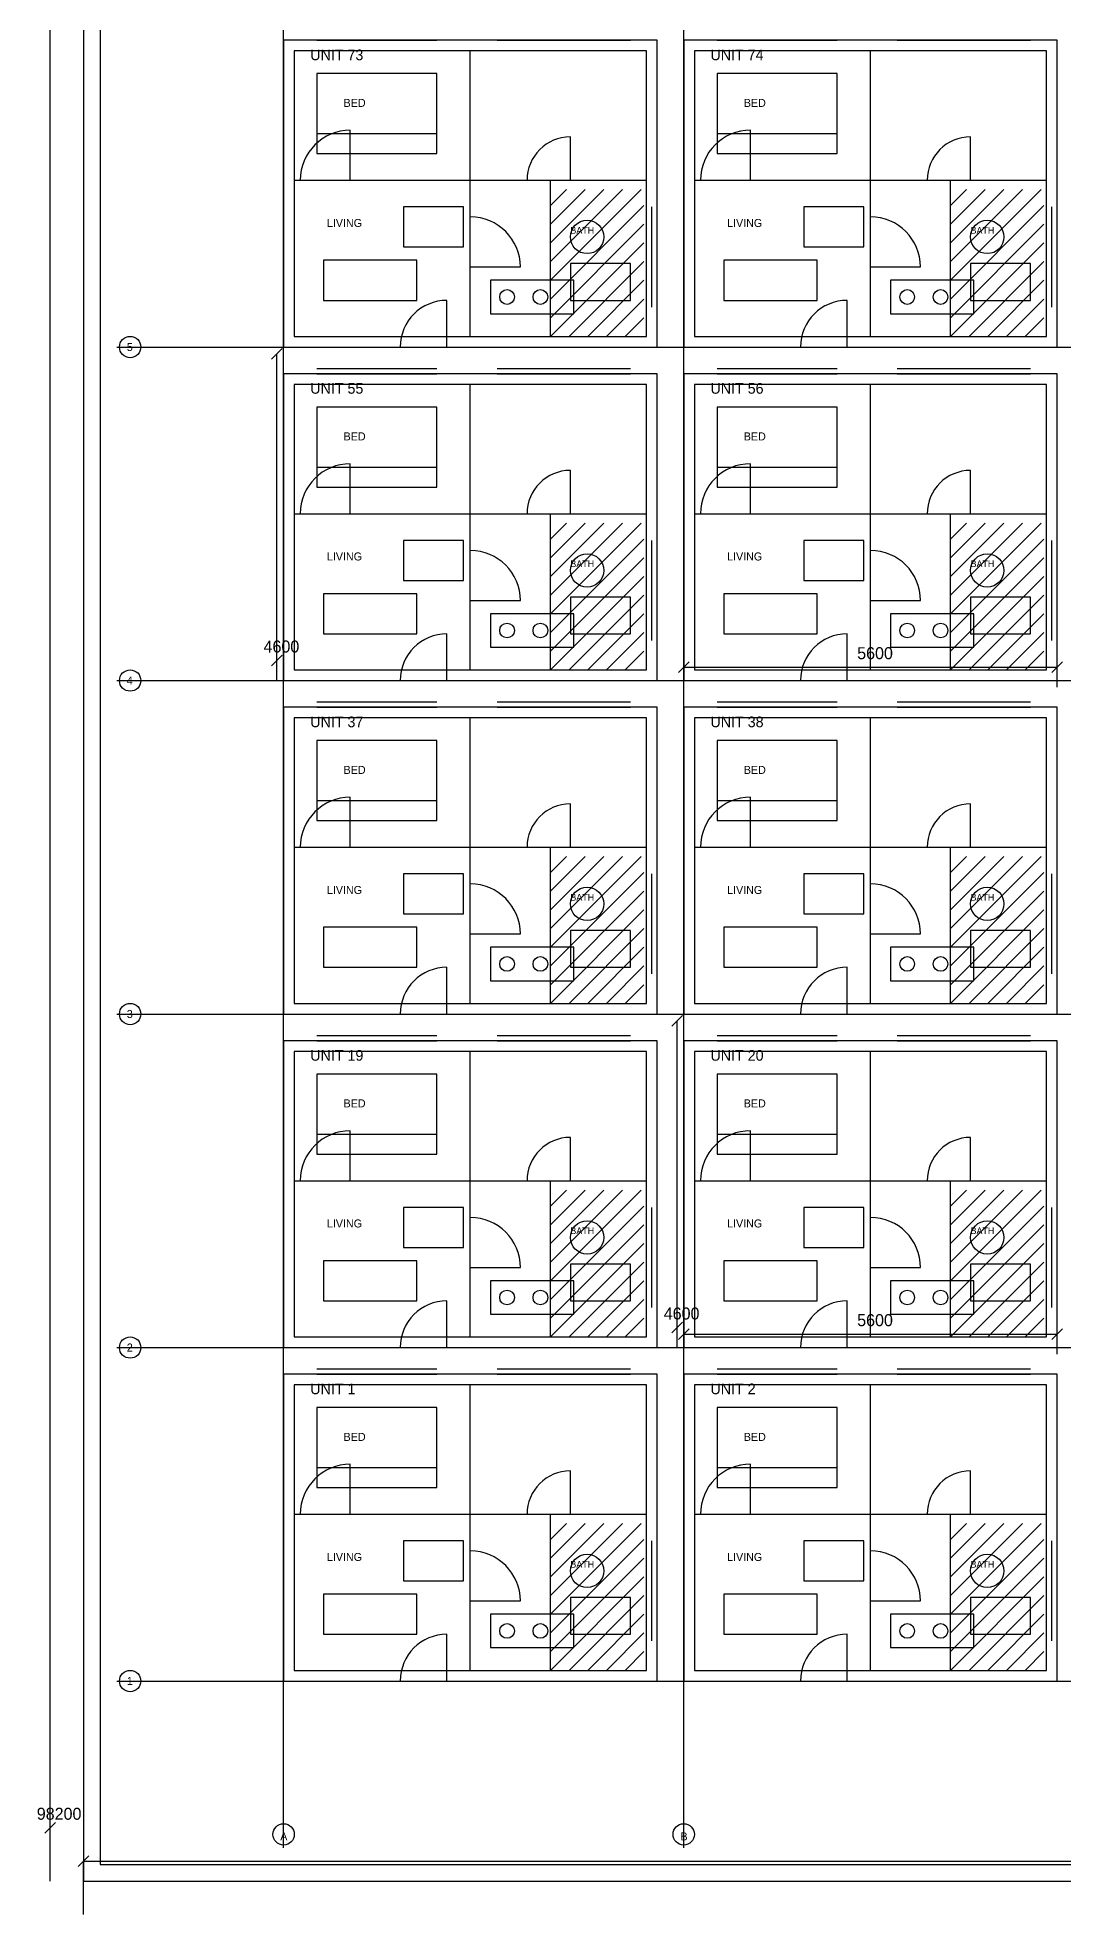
# Model space of a CAD drawing. Header units: millimetres. Extents: x -689 to 114080, y -500 to 99080.
# Drawn here: x -689 to 14693, y -500 to 27640 of the extents above; entities that cross this region are included whole.
import ezdxf

# ---------------------------------------------------------------- set-up
doc = ezdxf.new("R2010")
doc.units = ezdxf.units.MM
for name, color, linetype in [('DIMENSIONS', 3, 'CONTINUOUS'), ('DOORS', 2, 'CONTINUOUS'), ('FURNITURE', 5, 'CONTINUOUS'), ('GRID', 8, 'CONTINUOUS'), ('HATCH_SIM', 9, 'CONTINUOUS'), ('TEXT', 6, 'CONTINUOUS'), ('WALLS', 7, 'CONTINUOUS'), ('WINDOWS', 4, 'CONTINUOUS')]:
    doc.layers.add(name, color=color, linetype=linetype)

msp = doc.modelspace()

# ---------------------------------------------------------------- linework, layer by layer
at = {"layer": 'DIMENSIONS'}
for p, q in [((-500, 800), (-500, 99000)), ((2820, 22820), (2980, 22980)), ((2900, 18300), (2900, 22900)), ((2900, 22600), (2900, 22900)), ((2820, 18220), (2980, 18380)), ((2900, 18000), (2900, 18300)), ((8920, 18120), (9080, 18280)), ((9000, 18200), (14600, 18200)), ((9000, 17900), (9000, 18200)), ((14520, 18120), (14680, 18280)), ((14600, 17900), (14600, 18200)), ((8820, 12820), (8980, 12980)), ((8900, 8300), (8900, 12900)), ((8900, 12600), (8900, 12900)), ((8820, 8220), (8980, 8380)), ((8900, 8000), (8900, 8300)), ((8920, 8120), (9080, 8280)), ((9000, 8200), (14600, 8200)), ((9000, 7900), (9000, 8200)), ((14520, 8120), (14680, 8280)), ((14600, 7900), (14600, 8200)), ((-580, 720), (-420, 880)), ((-500, 0), (-500, 800)), ((-80, 220), (80, 380)), ((0, 300), (114000, 300)), ((0, -500), (0, 300))]:
    msp.add_line(p, q, dxfattribs=at)
at = {"layer": 'DOORS'}
for p, q in [((4000, 25500), (4000, 26250)), ((10000, 25500), (10000, 26250)), ((7300, 25500), (7300, 26150)), ((13300, 25500), (13300, 26150)), ((5800, 24200), (6550, 24200)), ((11800, 24200), (12550, 24200)), ((5450, 23000), (5450, 23700)), ((11450, 23000), (11450, 23700)), ((4000, 20500), (4000, 21250)), ((7300, 20500), (7300, 21150)), ((10000, 20500), (10000, 21250)), ((13300, 20500), (13300, 21150)), ((5800, 19200), (6550, 19200)), ((11800, 19200), (12550, 19200)), ((5450, 18000), (5450, 18700)), ((11450, 18000), (11450, 18700)), ((4000, 15500), (4000, 16250)), ((7300, 15500), (7300, 16150)), ((10000, 15500), (10000, 16250)), ((13300, 15500), (13300, 16150)), ((5800, 14200), (6550, 14200)), ((11800, 14200), (12550, 14200)), ((5450, 13000), (5450, 13700)), ((11450, 13000), (11450, 13700)), ((4000, 10500), (4000, 11250)), ((7300, 10500), (7300, 11150)), ((10000, 10500), (10000, 11250)), ((13300, 10500), (13300, 11150)), ((5800, 9200), (6550, 9200)), ((11800, 9200), (12550, 9200)), ((5450, 8000), (5450, 8700)), ((11450, 8000), (11450, 8700)), ((4000, 5500), (4000, 6250)), ((10000, 5500), (10000, 6250)), ((7300, 5500), (7300, 6150)), ((13300, 5500), (13300, 6150)), ((5800, 4200), (6550, 4200)), ((11800, 4200), (12550, 4200)), ((5450, 3000), (5450, 3700)), ((11450, 3000), (11450, 3700))]:
    msp.add_line(p, q, dxfattribs=at)
for centre, radius, start, end in [((4000, 25500), 750, 90, 180), ((10000, 25500), 750, 90, 180), ((7300, 25500), 650, 90, 180), ((13300, 25500), 650, 90, 180), ((5800, 24200), 750, 0, 90), ((11800, 24200), 750, 0, 90), ((5450, 23000), 700, 90, 180), ((11450, 23000), 700, 90, 180), ((4000, 20500), 750, 90, 180), ((7300, 20500), 650, 90, 180), ((10000, 20500), 750, 90, 180), ((13300, 20500), 650, 90, 180), ((5800, 19200), 750, 0, 90), ((11800, 19200), 750, 0, 90), ((5450, 18000), 700, 90, 180), ((11450, 18000), 700, 90, 180), ((4000, 15500), 750, 90, 180), ((7300, 15500), 650, 90, 180), ((10000, 15500), 750, 90, 180), ((13300, 15500), 650, 90, 180), ((5800, 14200), 750, 0, 90), ((11800, 14200), 750, 0, 90), ((5450, 13000), 700, 90, 180), ((11450, 13000), 700, 90, 180), ((4000, 10500), 750, 90, 180), ((7300, 10500), 650, 90, 180), ((10000, 10500), 750, 90, 180), ((13300, 10500), 650, 90, 180), ((5800, 9200), 750, 0, 90), ((11800, 9200), 750, 0, 90), ((5450, 8000), 700, 90, 180), ((11450, 8000), 700, 90, 180), ((4000, 5500), 750, 90, 180), ((10000, 5500), 750, 90, 180), ((7300, 5500), 650, 90, 180), ((13300, 5500), 650, 90, 180), ((5800, 4200), 750, 0, 90), ((11800, 4200), 750, 0, 90), ((5450, 3000), 700, 90, 180), ((11450, 3000), 700, 90, 180)]:
    msp.add_arc(centre, radius, start, end, dxfattribs=at)
at = {"layer": 'FURNITURE'}
for p, q in [((5300, 27100), (3500, 27100)), ((3500, 27100), (3500, 25900)), ((5300, 25900), (5300, 27100)), ((11300, 27100), (9500, 27100)), ((9500, 27100), (9500, 25900)), ((11300, 25900), (11300, 27100)), ((3500, 26200), (5300, 26200)), ((9500, 26200), (11300, 26200)), ((3500, 25900), (5300, 25900)), ((9500, 25900), (11300, 25900)), ((5700, 25100), (4800, 25100)), ((4800, 25100), (4800, 24500)), ((5700, 24500), (5700, 25100)), ((11700, 25100), (10800, 25100)), ((10800, 25100), (10800, 24500)), ((11700, 24500), (11700, 25100)), ((4800, 24500), (5700, 24500)), ((10800, 24500), (11700, 24500)), ((5000, 24300), (3600, 24300)), ((3600, 24300), (3600, 23700)), ((5000, 23700), (5000, 24300)), ((8200, 24250), (7300, 24250)), ((7300, 24250), (7300, 23700)), ((8200, 23700), (8200, 24250)), ((11000, 24300), (9600, 24300)), ((9600, 24300), (9600, 23700)), ((11000, 23700), (11000, 24300)), ((14200, 24250), (13300, 24250)), ((13300, 24250), (13300, 23700)), ((14200, 23700), (14200, 24250)), ((7350, 24000), (6100, 24000)), ((6100, 24000), (6100, 23500)), ((7350, 23500), (7350, 24000)), ((13350, 24000), (12100, 24000)), ((12100, 24000), (12100, 23500)), ((13350, 23500), (13350, 24000)), ((3600, 23700), (5000, 23700)), ((7300, 23700), (8200, 23700)), ((9600, 23700), (11000, 23700)), ((13300, 23700), (14200, 23700)), ((6100, 23500), (7350, 23500)), ((12100, 23500), (13350, 23500)), ((5300, 22100), (3500, 22100)), ((3500, 22100), (3500, 20900)), ((5300, 20900), (5300, 22100)), ((11300, 22100), (9500, 22100)), ((9500, 22100), (9500, 20900)), ((11300, 20900), (11300, 22100)), ((3500, 21200), (5300, 21200)), ((9500, 21200), (11300, 21200)), ((3500, 20900), (5300, 20900)), ((9500, 20900), (11300, 20900)), ((5700, 20100), (4800, 20100)), ((4800, 20100), (4800, 19500)), ((5700, 19500), (5700, 20100)), ((11700, 20100), (10800, 20100)), ((10800, 20100), (10800, 19500)), ((11700, 19500), (11700, 20100)), ((4800, 19500), (5700, 19500)), ((10800, 19500), (11700, 19500)), ((5000, 19300), (3600, 19300)), ((3600, 19300), (3600, 18700)), ((5000, 18700), (5000, 19300)), ((8200, 19250), (7300, 19250)), ((7300, 19250), (7300, 18700)), ((8200, 18700), (8200, 19250)), ((11000, 19300), (9600, 19300)), ((9600, 19300), (9600, 18700)), ((11000, 18700), (11000, 19300)), ((14200, 19250), (13300, 19250)), ((13300, 19250), (13300, 18700)), ((14200, 18700), (14200, 19250)), ((7350, 19000), (6100, 19000)), ((6100, 19000), (6100, 18500)), ((7350, 18500), (7350, 19000)), ((13350, 19000), (12100, 19000)), ((12100, 19000), (12100, 18500)), ((13350, 18500), (13350, 19000)), ((3600, 18700), (5000, 18700)), ((7300, 18700), (8200, 18700)), ((9600, 18700), (11000, 18700)), ((13300, 18700), (14200, 18700)), ((6100, 18500), (7350, 18500)), ((12100, 18500), (13350, 18500)), ((5300, 17100), (3500, 17100)), ((3500, 17100), (3500, 15900)), ((5300, 15900), (5300, 17100)), ((11300, 17100), (9500, 17100)), ((9500, 17100), (9500, 15900)), ((11300, 15900), (11300, 17100)), ((3500, 16200), (5300, 16200)), ((9500, 16200), (11300, 16200)), ((3500, 15900), (5300, 15900)), ((9500, 15900), (11300, 15900)), ((5700, 15100), (4800, 15100)), ((4800, 15100), (4800, 14500)), ((5700, 14500), (5700, 15100)), ((11700, 15100), (10800, 15100)), ((10800, 15100), (10800, 14500)), ((11700, 14500), (11700, 15100)), ((4800, 14500), (5700, 14500)), ((10800, 14500), (11700, 14500)), ((5000, 14300), (3600, 14300)), ((3600, 14300), (3600, 13700)), ((5000, 13700), (5000, 14300)), ((8200, 14250), (7300, 14250)), ((7300, 14250), (7300, 13700)), ((8200, 13700), (8200, 14250)), ((11000, 14300), (9600, 14300)), ((9600, 14300), (9600, 13700)), ((11000, 13700), (11000, 14300)), ((14200, 14250), (13300, 14250)), ((13300, 14250), (13300, 13700)), ((14200, 13700), (14200, 14250)), ((7350, 14000), (6100, 14000)), ((6100, 14000), (6100, 13500)), ((7350, 13500), (7350, 14000)), ((13350, 14000), (12100, 14000)), ((12100, 14000), (12100, 13500)), ((13350, 13500), (13350, 14000)), ((3600, 13700), (5000, 13700)), ((7300, 13700), (8200, 13700)), ((9600, 13700), (11000, 13700)), ((13300, 13700), (14200, 13700)), ((6100, 13500), (7350, 13500)), ((12100, 13500), (13350, 13500)), ((5300, 12100), (3500, 12100)), ((3500, 12100), (3500, 10900)), ((5300, 10900), (5300, 12100)), ((11300, 12100), (9500, 12100)), ((9500, 12100), (9500, 10900)), ((11300, 10900), (11300, 12100)), ((3500, 11200), (5300, 11200)), ((9500, 11200), (11300, 11200)), ((3500, 10900), (5300, 10900)), ((9500, 10900), (11300, 10900)), ((5700, 10100), (4800, 10100)), ((4800, 10100), (4800, 9500)), ((5700, 9500), (5700, 10100)), ((11700, 10100), (10800, 10100)), ((10800, 10100), (10800, 9500)), ((11700, 9500), (11700, 10100)), ((5000, 9300), (3600, 9300)), ((3600, 9300), (3600, 8700)), ((4800, 9500), (5700, 9500)), ((5000, 8700), (5000, 9300)), ((11000, 9300), (9600, 9300)), ((9600, 9300), (9600, 8700)), ((10800, 9500), (11700, 9500)), ((11000, 8700), (11000, 9300)), ((8200, 9250), (7300, 9250)), ((7300, 9250), (7300, 8700)), ((8200, 8700), (8200, 9250)), ((14200, 9250), (13300, 9250)), ((13300, 9250), (13300, 8700)), ((14200, 8700), (14200, 9250)), ((7350, 9000), (6100, 9000)), ((6100, 9000), (6100, 8500)), ((7350, 8500), (7350, 9000)), ((13350, 9000), (12100, 9000)), ((12100, 9000), (12100, 8500)), ((13350, 8500), (13350, 9000)), ((3600, 8700), (5000, 8700)), ((6100, 8500), (7350, 8500)), ((7300, 8700), (8200, 8700)), ((9600, 8700), (11000, 8700)), ((12100, 8500), (13350, 8500)), ((13300, 8700), (14200, 8700)), ((5300, 7100), (3500, 7100)), ((3500, 7100), (3500, 5900)), ((5300, 5900), (5300, 7100)), ((11300, 7100), (9500, 7100)), ((9500, 7100), (9500, 5900)), ((11300, 5900), (11300, 7100)), ((3500, 6200), (5300, 6200)), ((9500, 6200), (11300, 6200)), ((3500, 5900), (5300, 5900)), ((9500, 5900), (11300, 5900)), ((5700, 5100), (4800, 5100)), ((4800, 5100), (4800, 4500)), ((5700, 4500), (5700, 5100)), ((11700, 5100), (10800, 5100)), ((10800, 5100), (10800, 4500)), ((11700, 4500), (11700, 5100)), ((5000, 4300), (3600, 4300)), ((3600, 4300), (3600, 3700)), ((4800, 4500), (5700, 4500)), ((5000, 3700), (5000, 4300)), ((8200, 4250), (7300, 4250)), ((7300, 4250), (7300, 3700)), ((8200, 3700), (8200, 4250)), ((11000, 4300), (9600, 4300)), ((9600, 4300), (9600, 3700)), ((10800, 4500), (11700, 4500)), ((11000, 3700), (11000, 4300)), ((14200, 4250), (13300, 4250)), ((13300, 4250), (13300, 3700)), ((14200, 3700), (14200, 4250)), ((7350, 4000), (6100, 4000)), ((6100, 4000), (6100, 3500)), ((7350, 3500), (7350, 4000)), ((13350, 4000), (12100, 4000)), ((12100, 4000), (12100, 3500)), ((13350, 3500), (13350, 4000)), ((3600, 3700), (5000, 3700)), ((7300, 3700), (8200, 3700)), ((9600, 3700), (11000, 3700)), ((13300, 3700), (14200, 3700)), ((6100, 3500), (7350, 3500)), ((12100, 3500), (13350, 3500))]:
    msp.add_line(p, q, dxfattribs=at)
for centre, radius in [((7550, 24650), 250), ((13550, 24650), 250), ((6350, 23750), 110), ((6850, 23750), 110), ((12350, 23750), 110), ((12850, 23750), 110), ((7550, 19650), 250), ((13550, 19650), 250), ((6350, 18750), 110), ((6850, 18750), 110), ((12350, 18750), 110), ((12850, 18750), 110), ((7550, 14650), 250), ((13550, 14650), 250), ((6350, 13750), 110), ((6850, 13750), 110), ((12350, 13750), 110), ((12850, 13750), 110), ((7550, 9650), 250), ((13550, 9650), 250), ((6350, 8750), 110), ((6850, 8750), 110), ((12350, 8750), 110), ((12850, 8750), 110), ((7550, 4650), 250), ((13550, 4650), 250), ((6350, 3750), 110), ((6850, 3750), 110), ((12350, 3750), 110), ((12850, 3750), 110)]:
    msp.add_circle(centre, radius, dxfattribs=at)
at = {"layer": 'GRID'}
for p, q in [((3000, 500), (3000, 97700)), ((9000, 500), (9000, 97700)), ((500, 23000), (113500, 23000)), ((500, 18000), (113500, 18000)), ((500, 13000), (113500, 13000)), ((500, 8000), (113500, 8000)), ((500, 3000), (113500, 3000))]:
    msp.add_line(p, q, dxfattribs=at)
for centre in [(700, 23000), (700, 18000), (700, 13000), (700, 8000), (700, 3000), (3000, 700), (9000, 700)]:
    msp.add_circle(centre, 160, dxfattribs=at)
at = {"layer": 'HATCH_SIM'}
for p, q in [((7000, 25120), (7240, 25360)), ((7000, 24840), (7520, 25360)), ((7000, 24560), (7800, 25360)), ((7000, 24280), (8080, 25360)), ((7000, 24000), (8360, 25360)), ((13000, 25120), (13240, 25360)), ((13000, 24840), (13520, 25360)), ((13000, 24560), (13800, 25360)), ((13000, 24280), (14080, 25360)), ((13000, 24000), (14360, 25360)), ((7000, 23720), (8400, 25120)), ((13000, 23720), (14400, 25120)), ((7000, 23440), (8400, 24840)), ((13000, 23440), (14400, 24840)), ((7000, 23160), (8400, 24560)), ((13000, 23160), (14400, 24560)), ((7280, 23160), (8400, 24280)), ((13280, 23160), (14400, 24280)), ((7560, 23160), (8400, 24000)), ((13560, 23160), (14400, 24000)), ((7840, 23160), (8400, 23720)), ((13840, 23160), (14400, 23720)), ((8120, 23160), (8400, 23440)), ((14120, 23160), (14400, 23440)), ((8400, 23160), (8400, 23160)), ((14400, 23160), (14400, 23160)), ((7000, 20120), (7240, 20360)), ((7000, 19840), (7520, 20360)), ((7000, 19560), (7800, 20360)), ((7000, 19280), (8080, 20360)), ((7000, 19000), (8360, 20360)), ((13000, 20120), (13240, 20360)), ((13000, 19840), (13520, 20360)), ((13000, 19560), (13800, 20360)), ((13000, 19280), (14080, 20360)), ((13000, 19000), (14360, 20360)), ((7000, 18720), (8400, 20120)), ((13000, 18720), (14400, 20120)), ((7000, 18440), (8400, 19840)), ((13000, 18440), (14400, 19840)), ((7000, 18160), (8400, 19560)), ((13000, 18160), (14400, 19560)), ((7280, 18160), (8400, 19280)), ((13280, 18160), (14400, 19280)), ((7560, 18160), (8400, 19000)), ((13560, 18160), (14400, 19000)), ((7840, 18160), (8400, 18720)), ((13840, 18160), (14400, 18720)), ((8120, 18160), (8400, 18440)), ((14120, 18160), (14400, 18440)), ((8400, 18160), (8400, 18160)), ((14400, 18160), (14400, 18160)), ((7000, 15120), (7240, 15360)), ((7000, 14840), (7520, 15360)), ((7000, 14560), (7800, 15360)), ((7000, 14280), (8080, 15360)), ((7000, 14000), (8360, 15360)), ((13000, 15120), (13240, 15360)), ((13000, 14840), (13520, 15360)), ((13000, 14560), (13800, 15360)), ((13000, 14280), (14080, 15360)), ((13000, 14000), (14360, 15360)), ((7000, 13720), (8400, 15120)), ((13000, 13720), (14400, 15120)), ((7000, 13440), (8400, 14840)), ((13000, 13440), (14400, 14840)), ((7000, 13160), (8400, 14560)), ((13000, 13160), (14400, 14560)), ((7280, 13160), (8400, 14280)), ((13280, 13160), (14400, 14280)), ((7560, 13160), (8400, 14000)), ((13560, 13160), (14400, 14000)), ((7840, 13160), (8400, 13720)), ((13840, 13160), (14400, 13720)), ((8120, 13160), (8400, 13440)), ((14120, 13160), (14400, 13440)), ((8400, 13160), (8400, 13160)), ((14400, 13160), (14400, 13160)), ((7000, 10120), (7240, 10360)), ((7000, 9840), (7520, 10360)), ((7000, 9560), (7800, 10360)), ((7000, 9280), (8080, 10360)), ((7000, 9000), (8360, 10360)), ((13000, 10120), (13240, 10360)), ((13000, 9840), (13520, 10360)), ((13000, 9560), (13800, 10360)), ((13000, 9280), (14080, 10360)), ((13000, 9000), (14360, 10360)), ((7000, 8720), (8400, 10120)), ((13000, 8720), (14400, 10120)), ((7000, 8440), (8400, 9840)), ((13000, 8440), (14400, 9840)), ((7000, 8160), (8400, 9560)), ((13000, 8160), (14400, 9560)), ((7280, 8160), (8400, 9280)), ((13280, 8160), (14400, 9280)), ((7560, 8160), (8400, 9000)), ((13560, 8160), (14400, 9000)), ((7840, 8160), (8400, 8720)), ((13840, 8160), (14400, 8720)), ((8120, 8160), (8400, 8440)), ((14120, 8160), (14400, 8440)), ((8400, 8160), (8400, 8160)), ((14400, 8160), (14400, 8160)), ((7000, 5120), (7240, 5360)), ((7000, 4840), (7520, 5360)), ((7000, 4560), (7800, 5360)), ((7000, 4280), (8080, 5360)), ((7000, 4000), (8360, 5360)), ((13000, 5120), (13240, 5360)), ((13000, 4840), (13520, 5360)), ((13000, 4560), (13800, 5360)), ((13000, 4280), (14080, 5360)), ((13000, 4000), (14360, 5360)), ((7000, 3720), (8400, 5120)), ((13000, 3720), (14400, 5120)), ((7000, 3440), (8400, 4840)), ((13000, 3440), (14400, 4840)), ((7000, 3160), (8400, 4560)), ((13000, 3160), (14400, 4560)), ((7280, 3160), (8400, 4280)), ((13280, 3160), (14400, 4280)), ((7560, 3160), (8400, 4000)), ((13560, 3160), (14400, 4000)), ((7840, 3160), (8400, 3720)), ((13840, 3160), (14400, 3720)), ((8120, 3160), (8400, 3440)), ((14120, 3160), (14400, 3440)), ((8400, 3160), (8400, 3160)), ((14400, 3160), (14400, 3160))]:
    msp.add_line(p, q, dxfattribs=at)
at = {"layer": 'WALLS'}
for p, q in [((0, 98200), (0, 0)), ((250, 97950), (250, 250)), ((8600, 27600), (3000, 27600)), ((3000, 27600), (3000, 23000)), ((8600, 23000), (8600, 27600)), ((14600, 27600), (9000, 27600)), ((9000, 27600), (9000, 23000)), ((14600, 23000), (14600, 27600)), ((8440, 27440), (3160, 27440)), ((3160, 27440), (3160, 23160)), ((5800, 23160), (5800, 27440)), ((8440, 23160), (8440, 27440)), ((14440, 27440), (9160, 27440)), ((9160, 27440), (9160, 23160)), ((11800, 23160), (11800, 27440)), ((14440, 23160), (14440, 27440)), ((3160, 25500), (8440, 25500)), ((7000, 23160), (7000, 25500)), ((9160, 25500), (14440, 25500)), ((13000, 23160), (13000, 25500)), ((3160, 23160), (8440, 23160)), ((9160, 23160), (14440, 23160)), ((3000, 23000), (8600, 23000)), ((9000, 23000), (14600, 23000)), ((8600, 22600), (3000, 22600)), ((3000, 22600), (3000, 18000)), ((8600, 18000), (8600, 22600)), ((14600, 22600), (9000, 22600)), ((9000, 22600), (9000, 18000)), ((14600, 18000), (14600, 22600)), ((8440, 22440), (3160, 22440)), ((3160, 22440), (3160, 18160)), ((5800, 18160), (5800, 22440)), ((8440, 18160), (8440, 22440)), ((14440, 22440), (9160, 22440)), ((9160, 22440), (9160, 18160)), ((11800, 18160), (11800, 22440)), ((14440, 18160), (14440, 22440)), ((3160, 20500), (8440, 20500)), ((7000, 18160), (7000, 20500)), ((9160, 20500), (14440, 20500)), ((13000, 18160), (13000, 20500)), ((3160, 18160), (8440, 18160)), ((9160, 18160), (14440, 18160)), ((3000, 18000), (8600, 18000)), ((9000, 18000), (14600, 18000)), ((8600, 17600), (3000, 17600)), ((3000, 17600), (3000, 13000)), ((8600, 13000), (8600, 17600)), ((14600, 17600), (9000, 17600)), ((9000, 17600), (9000, 13000)), ((14600, 13000), (14600, 17600)), ((8440, 17440), (3160, 17440)), ((3160, 17440), (3160, 13160)), ((5800, 13160), (5800, 17440)), ((8440, 13160), (8440, 17440)), ((14440, 17440), (9160, 17440)), ((9160, 17440), (9160, 13160)), ((11800, 13160), (11800, 17440)), ((14440, 13160), (14440, 17440)), ((3160, 15500), (8440, 15500)), ((7000, 13160), (7000, 15500)), ((9160, 15500), (14440, 15500)), ((13000, 13160), (13000, 15500)), ((3000, 13000), (8600, 13000)), ((3160, 13160), (8440, 13160)), ((9000, 13000), (14600, 13000)), ((9160, 13160), (14440, 13160)), ((8600, 12600), (3000, 12600)), ((3000, 12600), (3000, 8000)), ((8440, 12440), (3160, 12440)), ((3160, 12440), (3160, 8160)), ((5800, 8160), (5800, 12440)), ((8440, 8160), (8440, 12440)), ((8600, 8000), (8600, 12600)), ((14600, 12600), (9000, 12600)), ((9000, 12600), (9000, 8000)), ((14440, 12440), (9160, 12440)), ((9160, 12440), (9160, 8160)), ((11800, 8160), (11800, 12440)), ((14440, 8160), (14440, 12440)), ((14600, 8000), (14600, 12600)), ((3160, 10500), (8440, 10500)), ((7000, 8160), (7000, 10500)), ((9160, 10500), (14440, 10500)), ((13000, 8160), (13000, 10500)), ((3000, 8000), (8600, 8000)), ((3160, 8160), (8440, 8160)), ((9000, 8000), (14600, 8000)), ((9160, 8160), (14440, 8160)), ((8600, 7600), (3000, 7600)), ((3000, 7600), (3000, 3000)), ((8600, 3000), (8600, 7600)), ((14600, 7600), (9000, 7600)), ((9000, 7600), (9000, 3000)), ((14600, 3000), (14600, 7600)), ((8440, 7440), (3160, 7440)), ((3160, 7440), (3160, 3160)), ((5800, 3160), (5800, 7440)), ((8440, 3160), (8440, 7440)), ((14440, 7440), (9160, 7440)), ((9160, 7440), (9160, 3160)), ((11800, 3160), (11800, 7440)), ((14440, 3160), (14440, 7440)), ((3160, 5500), (8440, 5500)), ((7000, 3160), (7000, 5500)), ((9160, 5500), (14440, 5500)), ((13000, 3160), (13000, 5500)), ((3160, 3160), (8440, 3160)), ((9160, 3160), (14440, 3160)), ((3000, 3000), (8600, 3000)), ((9000, 3000), (14600, 3000)), ((0, 0), (114000, 0)), ((250, 250), (113750, 250))]:
    msp.add_line(p, q, dxfattribs=at)
at = {"layer": 'WINDOWS'}
for p, q in [((3500, 27600), (5300, 27600)), ((6200, 27600), (8200, 27600)), ((9500, 27600), (11300, 27600)), ((12200, 27600), (14200, 27600)), ((8520, 23600), (8520, 25100)), ((8600, 23600), (8600, 25100)), ((14520, 23600), (14520, 25100)), ((14600, 23600), (14600, 25100)), ((3500, 22680), (5300, 22680)), ((3500, 22600), (5300, 22600)), ((6200, 22680), (8200, 22680)), ((6200, 22600), (8200, 22600)), ((9500, 22680), (11300, 22680)), ((9500, 22600), (11300, 22600)), ((12200, 22680), (14200, 22680)), ((12200, 22600), (14200, 22600)), ((8520, 18600), (8520, 20100)), ((8600, 18600), (8600, 20100)), ((14520, 18600), (14520, 20100)), ((14600, 18600), (14600, 20100)), ((3500, 17680), (5300, 17680)), ((3500, 17600), (5300, 17600)), ((6200, 17680), (8200, 17680)), ((6200, 17600), (8200, 17600)), ((9500, 17680), (11300, 17680)), ((9500, 17600), (11300, 17600)), ((12200, 17680), (14200, 17680)), ((12200, 17600), (14200, 17600)), ((8520, 13600), (8520, 15100)), ((8600, 13600), (8600, 15100)), ((14520, 13600), (14520, 15100)), ((14600, 13600), (14600, 15100)), ((3500, 12680), (5300, 12680)), ((6200, 12680), (8200, 12680)), ((9500, 12680), (11300, 12680)), ((12200, 12680), (14200, 12680)), ((3500, 12600), (5300, 12600)), ((6200, 12600), (8200, 12600)), ((9500, 12600), (11300, 12600)), ((12200, 12600), (14200, 12600)), ((8520, 8600), (8520, 10100)), ((8600, 8600), (8600, 10100)), ((14520, 8600), (14520, 10100)), ((14600, 8600), (14600, 10100)), ((3500, 7680), (5300, 7680)), ((3500, 7600), (5300, 7600)), ((6200, 7680), (8200, 7680)), ((6200, 7600), (8200, 7600)), ((9500, 7680), (11300, 7680)), ((9500, 7600), (11300, 7600)), ((12200, 7680), (14200, 7680)), ((12200, 7600), (14200, 7600)), ((8520, 3600), (8520, 5100)), ((8600, 3600), (8600, 5100)), ((14520, 3600), (14520, 5100)), ((14600, 3600), (14600, 5100))]:
    msp.add_line(p, q, dxfattribs=at)

# ---------------------------------------------------------------- texts
at = {"layer": 'DIMENSIONS'}
for s, p in [('4600', (2700, 18420)), ('5600', (11600, 18320)), ('4600', (8700, 8420)), ('5600', (11600, 8320)), ('98200', (-700, 920))]:
    msp.add_text(s, height=180, dxfattribs=at).set_placement(p)
at = {"layer": 'GRID'}
for s, p in [('5', (650, 22940)), ('4', (650, 17940)), ('3', (650, 12940)), ('2', (650, 7940)), ('1', (650, 2940)), ('A', (2950, 610)), ('B', (8950, 610))]:
    msp.add_text(s, height=120, dxfattribs=at).set_placement(p)
at = {"layer": 'TEXT'}
for s, height, p in [('UNIT 73', 160, (3400, 27300)), ('UNIT 74', 160, (9400, 27300)), ('BED', 120, (3900, 26600)), ('BED', 120, (9900, 26600)), ('LIVING', 120, (3650, 24800)), ('BATH', 100, (7300, 24700)), ('LIVING', 120, (9650, 24800)), ('BATH', 100, (13300, 24700)), ('UNIT 55', 160, (3400, 22300)), ('UNIT 56', 160, (9400, 22300)), ('BED', 120, (3900, 21600)), ('BED', 120, (9900, 21600)), ('LIVING', 120, (3650, 19800)), ('BATH', 100, (7300, 19700)), ('LIVING', 120, (9650, 19800)), ('BATH', 100, (13300, 19700)), ('UNIT 37', 160, (3400, 17300)), ('UNIT 38', 160, (9400, 17300)), ('BED', 120, (3900, 16600)), ('BED', 120, (9900, 16600)), ('LIVING', 120, (3650, 14800)), ('LIVING', 120, (9650, 14800)), ('BATH', 100, (7300, 14700)), ('BATH', 100, (13300, 14700)), ('UNIT 19', 160, (3400, 12300)), ('UNIT 20', 160, (9400, 12300)), ('BED', 120, (3900, 11600)), ('BED', 120, (9900, 11600)), ('LIVING', 120, (3650, 9800)), ('LIVING', 120, (9650, 9800)), ('BATH', 100, (7300, 9700)), ('BATH', 100, (13300, 9700)), ('UNIT 1', 160, (3400, 7300)), ('UNIT 2', 160, (9400, 7300)), ('BED', 120, (3900, 6600)), ('BED', 120, (9900, 6600)), ('LIVING', 120, (3650, 4800)), ('BATH', 100, (7300, 4700)), ('LIVING', 120, (9650, 4800)), ('BATH', 100, (13300, 4700))]:
    msp.add_text(s, height=height, dxfattribs=at).set_placement(p)

doc.saveas('drawing.dxf')
